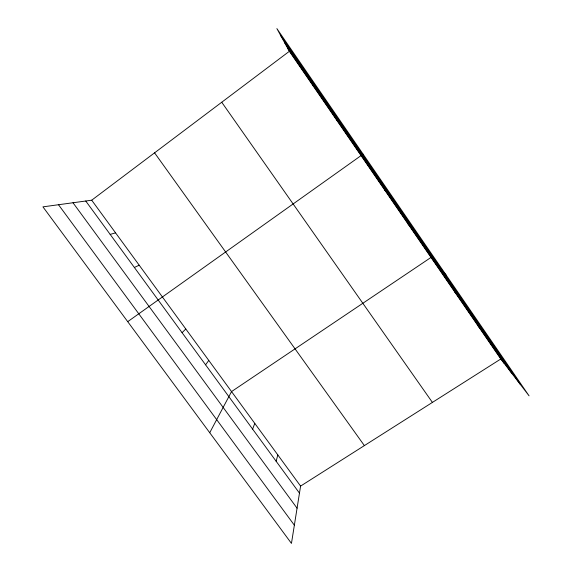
<?xml version="1.0" encoding="UTF-8"?>
<svg xmlns="http://www.w3.org/2000/svg" width="572" height="572" viewBox="0 0 572 572"><rect width="100%" height="100%" fill="white"/><g stroke="black" fill="none" stroke-linecap="round" stroke-linejoin="round"><path stroke-width="0.86" d="M91.706 200.2L300.593 486.093L291.455 543.4L42.936 206.85L91.706 200.2L289.368 51.294L276.877 28.6L529.064 395.831L500.807 358.987L289.368 51.294M276.162 461.282L277.792 454.89M252.624 429.114L254.776 423.387M209.731 432.725L231.538 391.584L431.023 257.429L446.31 275.325M205.577 364.807L208.773 360.432M182.068 332.675L185.8 328.986M363.098 154.154L127.72 321.664M300.593 486.093L500.807 358.987M134.37 267.474L139.196 265.201M110.174 234.406L115.558 232.854M384.734 190.068L385.514 190.669M407.993 223.917L409.316 225.311M454.518 291.62L456.914 294.587M477.777 325.468L480.709 329.207M58.508 204.726L294.358 525.196M72.994 202.753L297.068 508.186M85.743 201.015L299.471 493.143M154.576 152.838L364.378 445.602M221.736 102.238L432.411 402.409M280.895 35.9L520.027 384.048M284.606 42.643L511.64 373.101M287.859 48.549L504.254 363.477M312.648 84.62L313.57 86.508M337.18 120.335L337.523 121.371"/></g></svg>
